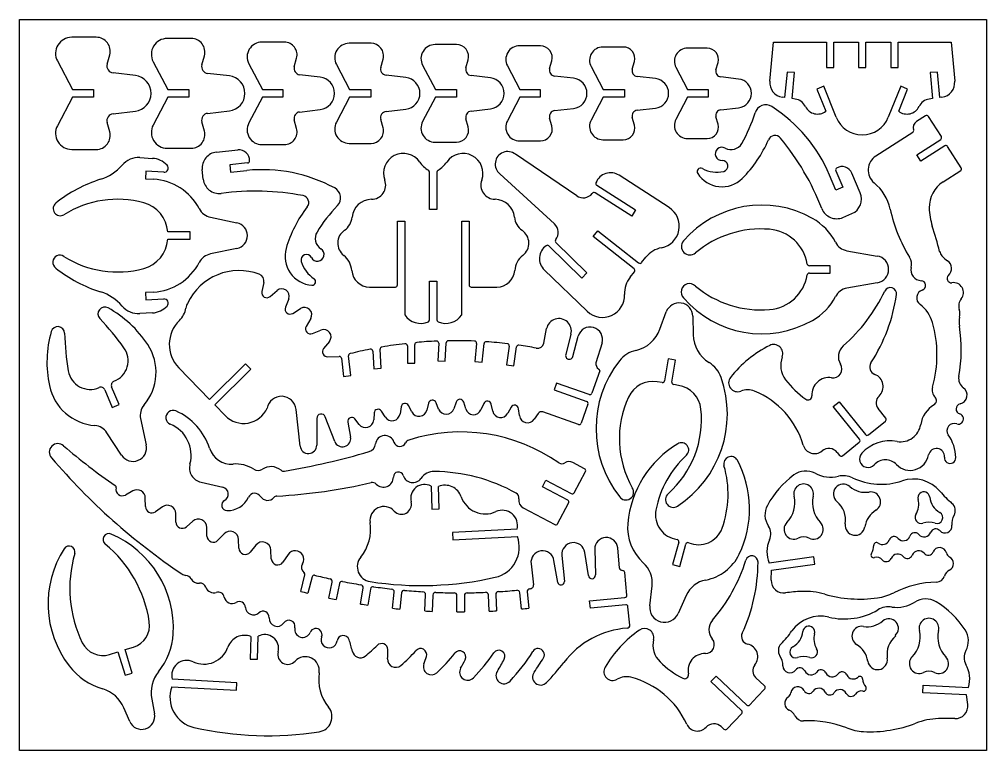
# Model space of a CAD drawing. Extents: x 0 to 7.43, y 0 to 5.62.
import ezdxf

# ---------------------------------------------------------------- set-up
doc = ezdxf.new("R2010")
doc.units = 0
doc.layers.add('WHITE', color=7, linetype='CONTINUOUS')

msp = doc.modelspace()

# ---------------------------------------------------------------- linework, layer by layer
at = {"layer": 'WHITE', "linetype": 'CONTINUOUS'}
for p, q in [((0, 5.618994), (7.430951, 5.618994)), ((0, 0), (0, 5.618994)), ((7.430951, 5.618994), (7.430951, 0)), ((0.591372, 5.481465), (0.402229, 5.481474)), ((1.320618, 5.472055), (1.135727, 5.472064)), ((2.036205, 5.444131), (1.863456, 5.444131)), ((2.701998, 5.43472), (2.5335, 5.43472)), ((3.358078, 5.425283), (3.19383, 5.425309)), ((5.765019, 5.143568), (5.792951, 5.442917)), ((5.792951, 5.442917), (6.199775, 5.442917)), ((6.199775, 5.442917), (6.199775, 5.24922)), ((6.256547, 5.24922), (6.256547, 5.442917)), ((6.256547, 5.442917), (6.446601, 5.442917)), ((6.446601, 5.442917), (6.446601, 5.24922)), ((6.503678, 5.24922), (6.503678, 5.442917)), ((6.503678, 5.442917), (6.693731, 5.442917)), ((6.693731, 5.442917), (6.693731, 5.24922)), ((6.750504, 5.24922), (6.750504, 5.442917)), ((6.750504, 5.442917), (7.15733, 5.442917)), ((7.15733, 5.442917), (7.18526, 5.143568)), ((4.002924, 5.415897), (3.842624, 5.415897)), ((4.639575, 5.406474), (4.483221, 5.406486)), ((5.28442, 5.39707), (5.132318, 5.397075)), ((0.29201, 5.299005), (0.407389, 5.078901)), ((0.674556, 5.274724), (0.694293, 5.346373)), ((1.027948, 5.293547), (1.140584, 5.078901)), ((1.401981, 5.269866), (1.421414, 5.339694)), ((1.76266, 5.277455), (1.866796, 5.078901)), ((2.112104, 5.25499), (2.130017, 5.320567)), ((2.776077, 5.250132), (2.793989, 5.314191)), ((3.430639, 5.245275), (3.44764, 5.307816)), ((4.073664, 5.240417), (4.090362, 5.301136)), ((4.708188, 5.235558), (4.724583, 5.294761)), ((5.351212, 5.230701), (5.367303, 5.288385)), ((0.891025, 5.187286), (0.719794, 5.207324)), ((1.613896, 5.18425), (1.446612, 5.203985)), ((2.435129, 5.271987), (2.536536, 5.078901)), ((3.097879, 5.26652), (3.196259, 5.078901)), ((3.749115, 5.261062), (3.844749, 5.078901)), ((4.39214, 5.255597), (4.485042, 5.078901)), ((5.043363, 5.250435), (5.133532, 5.078901)), ((5.897693, 5.214306), (5.879172, 5.017878)), ((5.954465, 5.21127), (5.897693, 5.214306)), ((5.935643, 5.009984), (5.954465, 5.21127)), ((6.199775, 5.24922), (6.256547, 5.24922)), ((6.446601, 5.24922), (6.503678, 5.24922)), ((6.693731, 5.24922), (6.750504, 5.24922)), ((7.05289, 5.214306), (6.995813, 5.21127)), ((6.995813, 5.21127), (7.014636, 5.009984)), ((7.071106, 5.017878), (7.05289, 5.214306)), ((2.309747, 5.175446), (2.153393, 5.193663)), ((2.969166, 5.17241), (2.81676, 5.190322)), ((3.61887, 5.169373), (3.469804, 5.186679)), ((4.257039, 5.166642), (4.111917, 5.18334)), ((4.887009, 5.163606), (4.745531, 5.179999)), ((5.525478, 5.16057), (5.387644, 5.176661)), ((0.407389, 5.078901), (0.569513, 5.078901)), ((0.569513, 5.078901), (0.569513, 5.021824)), ((1.140584, 5.078901), (1.301188, 5.078901)), ((1.301188, 5.078901), (1.301188, 5.021824)), ((1.866796, 5.078901), (2.023149, 5.078901)), ((2.023149, 5.078901), (2.023149, 5.021824)), ((2.536536, 5.078901), (2.69957, 5.078901)), ((2.69957, 5.078901), (2.69957, 5.021824)), ((3.196259, 5.078901), (3.358078, 5.078901)), ((3.358078, 5.078901), (3.358078, 5.021824)), ((3.844749, 5.078901), (4.0008, 5.078901)), ((4.0008, 5.078901), (4.0008, 5.021824)), ((4.485042, 5.078901), (4.647771, 5.078901)), ((4.647771, 5.078901), (4.647771, 5.021824)), ((5.133532, 5.078901), (5.290797, 5.078901)), ((5.290797, 5.078901), (5.290797, 5.021824)), ((6.179738, 5.104403), (6.126911, 5.083456)), ((6.126911, 5.083456), (6.19522, 4.912831)), ((6.275067, 4.866382), (6.179738, 5.104403)), ((6.770543, 5.104403), (6.675211, 4.866382)), ((6.755058, 4.912831), (6.823369, 5.083456)), ((6.823369, 5.083456), (6.770543, 5.104403)), ((0.407389, 5.021824), (0.292021, 4.801714)), ((0.569513, 5.021824), (0.407389, 5.021824)), ((1.140584, 5.021824), (1.027948, 4.807178)), ((1.301188, 5.021824), (1.140584, 5.021824)), ((1.866796, 5.021824), (1.76266, 4.823269)), ((2.023149, 5.021824), (1.866796, 5.021824)), ((2.536536, 5.021824), (2.435134, 4.828734)), ((2.69957, 5.021824), (2.536536, 5.021824)), ((3.196259, 5.021824), (3.097893, 4.834199)), ((3.358078, 5.021824), (3.196259, 5.021824)), ((3.844749, 5.021824), (3.749115, 4.839664)), ((4.0008, 5.021824), (3.844749, 5.021824)), ((4.485042, 5.021824), (4.39214, 4.845129)), ((4.647771, 5.021824), (4.485042, 5.021824)), ((5.133532, 5.021824), (5.043363, 4.85029)), ((5.290797, 5.021824), (5.133532, 5.021824)), ((5.879172, 5.017878), (5.862474, 5.020302)), ((5.960842, 5.00634), (5.935643, 5.009984)), ((7.014636, 5.009984), (6.989438, 5.006341)), ((7.087804, 5.020307), (7.071106, 5.017878)), ((0.719794, 4.893401), (0.891025, 4.91344)), ((1.446612, 4.896741), (1.613896, 4.916475)), ((2.153393, 4.907063), (2.309747, 4.92528)), ((2.816761, 4.910393), (2.969166, 4.928316)), ((3.469799, 4.91377), (3.61887, 4.931352)), ((4.111917, 4.917387), (4.257039, 4.934083)), ((4.745531, 4.920725), (4.887009, 4.937119)), ((5.387644, 4.924067), (5.525478, 4.940155)), ((1.421414, 4.760728), (1.401983, 4.830861)), ((2.130007, 4.780157), (2.112104, 4.845736)), ((2.793989, 4.786534), (2.776077, 4.850594)), ((3.44764, 4.792911), (3.430639, 4.855452)), ((4.090352, 4.799586), (4.073664, 4.86031)), ((4.724583, 4.805964), (4.708188, 4.865167)), ((5.367304, 4.812342), (5.351212, 4.870025)), ((6.961496, 4.878238), (6.891983, 4.833592)), ((7.082946, 4.718529), (6.983973, 4.873061)), ((0.694289, 4.754353), (0.674557, 4.826003)), ((3.842624, 4.684829), (4.002924, 4.684829)), ((4.483221, 4.694221), (4.639575, 4.694241)), ((5.132318, 4.703349), (5.28442, 4.703349)), ((6.863141, 4.750407), (6.578363, 4.567943)), ((6.8935, 4.577961), (7.07809, 4.696062)), ((0.402229, 4.61925), (0.591372, 4.61925)), ((1.135727, 4.628338), (1.320618, 4.628663)), ((1.514619, 4.598607), (1.67917, 4.615303)), ((1.863456, 4.656582), (2.036205, 4.656593)), ((2.5335, 4.666006), (2.701998, 4.666006)), ((3.19383, 4.675416), (3.358078, 4.675416)), ((7.108754, 4.648093), (6.924164, 4.529993)), ((7.236265, 4.478988), (7.131219, 4.643236)), ((0.925028, 4.556709), (1.022179, 4.55094)), ((4.281628, 4.262823), (3.811353, 4.582211)), ((6.924164, 4.529993), (6.8935, 4.577961)), ((1.413216, 4.390639), (1.405627, 4.464718)), ((1.753855, 4.516026), (1.617236, 4.502061)), ((1.617236, 4.502061), (1.623005, 4.445591)), ((0.971782, 4.451361), (0.968442, 4.394587)), ((0.968442, 4.394587), (1.030681, 4.391248)), ((1.109009, 4.443769), (0.971782, 4.451361)), ((1.623005, 4.445591), (1.747784, 4.45804)), ((3.151326, 4.157172), (3.151326, 4.445591)), ((3.208399, 4.445591), (3.208404, 4.157172)), ((3.692039, 4.431625), (4.111007, 4.047268)), ((4.992965, 4.172049), (4.607999, 4.421)), ((6.27355, 4.307149), (6.224367, 4.422517)), ((6.272024, 4.455911), (6.325768, 4.329312)), ((6.459951, 4.286199), (6.395293, 4.438002)), ((7.095689, 4.369703), (7.231408, 4.456521)), ((4.436161, 4.34419), (4.734601, 4.155653)), ((6.325768, 4.329312), (6.27355, 4.307149)), ((4.70424, 4.107381), (4.422501, 4.285291)), ((1.468775, 4.097969), (1.671883, 4.055769)), ((3.208404, 4.157172), (3.151326, 4.157172)), ((4.734601, 4.155653), (4.70424, 4.107381)), ((6.326681, 4.096754), (6.395596, 4.126204)), ((2.9045, 3.578207), (2.9045, 4.068216)), ((2.9045, 4.068216), (2.961576, 4.068216)), ((2.961576, 4.068216), (2.961576, 3.349292)), ((3.398154, 3.349292), (3.398154, 4.068216)), ((3.398154, 4.068216), (3.454926, 4.068216)), ((3.454926, 4.068216), (3.454926, 3.578207)), ((1.312422, 3.985941), (1.139673, 3.985941)), ((1.312422, 3.928864), (1.312422, 3.985941)), ((4.409142, 3.950419), (4.444359, 3.995049)), ((4.722154, 3.702682), (4.409142, 3.950419)), ((4.444359, 3.995049), (4.757675, 3.747312)), ((1.139673, 3.928864), (1.312422, 3.928864)), ((4.319883, 3.631032), (4.067592, 3.878164)), ((4.121623, 3.90487), (4.359654, 3.671715)), ((1.671883, 3.859036), (1.468775, 3.816837)), ((4.780445, 3.750045), (4.813233, 3.791637)), ((6.356736, 3.841423), (6.590205, 3.800441)), ((6.228919, 3.725755), (6.069227, 3.725755)), ((6.228919, 3.668679), (6.228919, 3.725755)), ((4.03236, 3.693254), (4.362995, 3.376008)), ((4.359654, 3.671715), (4.319883, 3.631032)), ((4.69209, 3.638324), (4.724885, 3.679913)), ((6.069227, 3.668679), (6.228919, 3.668679)), ((1.878326, 3.59612), (1.863759, 3.526897)), ((3.151326, 3.310431), (3.151326, 3.607048)), ((3.151326, 3.607048), (3.208404, 3.607048)), ((3.208404, 3.607048), (3.208404, 3.310431)), ((6.590205, 3.594297), (6.356736, 3.553312)), ((1.030681, 3.523559), (0.968442, 3.519916)), ((0.968442, 3.519916), (0.971782, 3.463141)), ((1.926604, 3.489556), (1.980342, 3.535398)), ((2.690766, 3.561811), (2.88841, 3.561811)), ((3.471322, 3.561811), (3.668965, 3.561811)), ((0.971782, 3.463141), (1.109009, 3.471035)), ((2.069293, 3.472556), (2.044097, 3.406368)), ((1.022181, 3.36355), (0.925028, 3.358097)), ((2.100264, 3.359615), (2.16068, 3.396653)), ((4.921011, 3.238174), (4.969892, 3.372061)), ((2.238693, 3.320456), (2.203488, 3.259427)), ((5.172999, 3.338362), (5.176035, 3.195671)), ((2.251759, 3.204478), (2.317034, 3.231192)), ((4.028123, 3.131308), (4.050286, 3.242424)), ((4.237285, 3.199623), (4.196926, 3.042959)), ((2.382302, 3.144063), (2.337678, 3.089107)), ((3.221762, 3.129789), (3.215387, 2.995295)), ((3.27216, 2.992563), (3.278839, 3.13404)), ((3.512914, 3.129183), (3.499253, 2.991044)), ((3.555722, 2.985275), (3.569992, 3.127361)), ((4.251876, 3.028691), (4.29256, 3.185348)), ((4.476844, 3.132219), (4.428875, 2.980721)), ((2.714437, 3.069675), (2.72234, 2.934879)), ((2.779114, 2.938218), (2.770612, 3.084249)), ((2.980704, 3.110965), (2.981311, 2.977078)), ((3.038388, 2.977381), (3.037477, 3.120074)), ((3.763082, 3.108233), (3.741525, 2.965542)), ((3.797692, 2.957041), (3.819854, 3.101555)), ((2.369254, 3.026254), (2.457298, 3.029298)), ((2.473984, 3.015027), (2.48948, 2.875372)), ((2.545948, 2.881747), (2.529251, 3.032638)), ((2.981311, 2.977078), (3.038388, 2.977381)), ((3.215387, 2.995295), (3.27216, 2.992563)), ((3.499253, 2.991044), (3.555722, 2.985275)), ((4.985374, 3.01017), (4.957139, 2.841065)), ((5.041541, 3.001063), (4.985374, 3.01017)), ((5.013307, 2.831958), (5.041541, 3.001063)), ((1.461186, 2.698981), (1.224985, 2.942467)), ((1.737462, 2.971007), (1.461186, 2.698981)), ((1.500653, 2.657994), (1.777233, 2.930325)), ((1.777233, 2.930325), (1.737462, 2.971007)), ((2.72234, 2.934879), (2.779114, 2.938218)), ((3.741525, 2.965542), (3.797692, 2.957041)), ((4.458311, 2.917269), (4.397909, 2.746645)), ((2.48948, 2.875372), (2.545948, 2.881747)), ((4.1274, 2.824671), (4.108273, 2.771238)), ((4.377263, 2.736624), (4.1274, 2.824671)), ((4.938621, 2.827708), (4.900671, 2.834083)), ((0.656342, 2.77306), (0.713114, 2.637047)), ((0.765639, 2.658905), (0.708864, 2.794919)), ((4.108273, 2.771238), (4.35844, 2.682889)), ((5.064918, 2.806759), (5.026665, 2.813134)), ((3.355348, 2.678031), (3.338345, 2.627331)), ((3.429112, 2.626115), (3.413638, 2.677426)), ((6.252602, 2.644637), (6.296926, 2.680157)), ((6.296926, 2.680157), (6.499427, 2.428473)), ((0.713114, 2.637047), (0.765639, 2.658905)), ((1.582018, 2.574202), (1.500653, 2.657994)), ((2.157037, 2.340733), (2.126374, 2.622473)), ((2.809777, 2.563879), (2.781239, 2.609419)), ((2.932431, 2.641297), (2.924537, 2.58847)), ((3.0141, 2.603044), (2.989811, 2.651011)), ((3.143117, 2.66923), (3.130682, 2.617008)), ((3.221154, 2.623991), (3.201117, 2.673479)), ((3.567867, 2.668014), (3.54631, 2.61883)), ((3.636477, 2.609419), (3.62555, 2.661942)), ((3.778263, 2.638868), (3.752454, 2.591809)), ((3.841397, 2.574199), (3.835338, 2.627635)), ((4.295897, 2.505584), (4.020837, 2.602437)), ((4.368155, 2.662245), (4.316544, 2.515607)), ((6.454799, 2.392951), (6.252602, 2.644637)), ((6.656084, 2.554466), (6.596883, 2.628242)), ((0.931405, 2.550825), (0.975426, 2.349538)), ((2.285135, 2.552949), (2.284245, 2.347413)), ((2.422384, 2.374433), (2.35043, 2.56479)), ((2.610008, 2.506803), (2.577219, 2.549305)), ((2.725073, 2.594846), (2.722037, 2.541109)), ((3.98562, 2.590898), (3.955564, 2.546574)), ((6.522195, 2.426047), (6.653656, 2.531697)), ((2.523166, 2.525016), (2.544734, 2.40874)), ((0.785359, 2.270289), (0.673039, 2.443047)), ((6.323644, 2.26635), (6.45237, 2.369879)), ((6.282646, 2.291237), (6.30057, 2.268779)), ((4.342047, 2.166162), (4.250967, 2.214739)), ((4.261896, 1.981271), (4.348725, 2.144001)), ((1.395607, 2.062027), (1.563498, 2.024077)), ((3.163166, 2.032275), (3.168329, 1.855883)), ((3.225101, 1.857705), (3.220244, 2.030757)), ((4.018712, 2.028328), (4.045732, 2.078423)), ((4.213016, 1.924497), (4.018712, 2.028328)), ((4.045732, 2.078423), (4.239733, 1.974591)), ((0.870988, 1.996147), (0.814215, 1.964269)), ((0.968429, 1.87501), (0.967836, 1.93998)), ((1.098688, 1.873795), (1.045557, 1.835847)), ((3.870249, 1.866201), (4.112829, 1.736873)), ((4.134687, 1.743551), (4.219696, 1.902335)), ((1.202214, 1.756302), (1.201607, 1.821274)), ((3.168329, 1.855883), (3.225101, 1.857705)), ((1.332762, 1.763285), (1.282973, 1.719871)), ((1.441437, 1.649132), (1.440541, 1.715317)), ((1.572304, 1.665223), (1.525549, 1.616343)), ((3.824105, 1.701959), (3.326504, 1.675848)), ((3.326504, 1.675848), (3.32954, 1.618772)), ((3.32954, 1.618772), (3.825918, 1.644878)), ((1.686154, 1.554713), (1.684332, 1.622112)), ((1.816398, 1.579303), (1.772982, 1.525264)), ((5.065828, 1.602378), (5.018164, 1.430843)), ((5.073114, 1.415663), (5.120477, 1.587198)), ((1.935713, 1.472741), (1.93207, 1.541658)), ((2.064733, 1.506142), (2.024667, 1.447541)), ((4.168074, 1.500064), (4.187818, 1.299991)), ((4.371191, 1.345229), (4.344172, 1.522228)), ((4.419767, 1.548943), (4.425537, 1.350085)), ((4.609815, 1.401391), (4.597071, 1.55866)), ((6.103837, 1.488224), (5.759251, 1.440863)), ((6.111731, 1.431754), (6.103837, 1.488224)), ((3.931276, 1.43479), (3.950098, 1.275097)), ((4.135573, 1.293002), (4.107059, 1.45999)), ((5.018164, 1.430843), (5.073114, 1.415663)), ((5.778985, 1.386214), (6.111731, 1.431754)), ((2.161288, 1.223788), (2.193469, 1.350085)), ((4.667201, 1.194947), (4.6502, 1.369516)), ((5.776556, 1.310922), (5.778985, 1.386214)), ((2.248723, 1.335816), (2.216236, 1.209823)), ((2.377756, 1.172176), (2.403256, 1.295135)), ((2.459108, 1.283599), (2.433617, 1.16064)), ((4.843289, 1.113885), (4.861203, 1.265686)), ((2.621546, 1.126636), (2.640671, 1.250808)), ((2.696837, 1.242004), (2.677706, 1.118136)), ((2.867156, 1.093847), (2.879909, 1.218626)), ((2.936372, 1.212859), (2.923626, 1.08808)), ((3.114284, 1.073505), (3.120359, 1.19859)), ((3.177432, 1.195858), (3.171061, 1.070471)), ((3.362025, 1.065917), (3.362025, 1.191303)), ((3.418797, 1.191303), (3.418798, 1.065917)), ((3.609762, 1.071079), (3.603084, 1.196465)), ((3.659842, 1.199499), (3.666537, 1.074113)), ((3.856894, 1.088989), (3.843838, 1.21377)), ((3.900605, 1.219841), (3.913664, 1.095062)), ((5.122904, 1.193125), (5.060363, 1.053773)), ((4.38121, 1.150925), (4.652628, 1.177338)), ((4.386675, 1.094455), (4.38121, 1.150925)), ((4.658093, 1.120565), (4.386675, 1.094455)), ((4.689359, 0.964209), (4.675703, 1.105991)), ((1.777529, 0.877058), (1.77268, 0.704024)), ((1.829452, 0.702203), (1.834614, 0.878594)), ((0.692471, 0.738938), (0.75744, 0.758976)), ((0.75744, 0.758976), (0.813, 0.579245)), ((0.811784, 0.775978), (0.877059, 0.796015)), ((0.867344, 0.596247), (0.811784, 0.775978)), ((1.77268, 0.704024), (1.829452, 0.702203)), ((0.813, 0.579245), (0.867344, 0.596247)), ((1.671277, 0.522168), (1.173676, 0.548278)), ((1.668241, 0.465092), (1.671277, 0.522168)), ((5.31296, 0.530366), (5.352124, 0.571959)), ((5.548552, 0.309042), (5.31296, 0.530366)), ((5.352124, 0.571959), (5.587413, 0.350634)), ((5.725247, 0.497274), (5.656331, 0.561941)), ((1.171854, 0.491201), (1.668241, 0.465092)), ((5.66817, 0.412872), (5.725854, 0.4742)), ((6.941165, 0.445358), (6.943899, 0.502435)), ((6.943899, 0.502435), (7.291521, 0.485433)), ((1.016716, 0.395871), (1.038879, 0.283235)), ((5.610486, 0.351242), (5.66817, 0.412872)), ((7.27634, 0.428963), (6.941165, 0.445358)), ((7.285449, 0.354277), (7.27634, 0.428963)), ((0.847912, 0.224032), (0.802676, 0.329686)), ((5.435916, 0.165742), (5.54916, 0.286271)), ((5.392199, 0.184566), (5.413146, 0.164831)), ((7.430951, 0), (0, 0))]:
    msp.add_line(p, q, dxfattribs=at)
for centre, radius, start, end in [((0.402654, 5.356696), 0.12478, 90.19514, 207.5383), ((0.591311, 5.374669), 0.106799, 344.6362, 89.96725), ((1.136147, 5.350017), 0.122048, 90.19716, 207.5606), ((1.320589, 5.367474), 0.104583, 344.5958, 89.98354), ((1.863513, 5.330283), 0.113849, 90.02868, 207.646), ((2.035839, 5.34646), 0.097673, 344.6273, 89.78532), ((2.533532, 5.323603), 0.111118, 90.01598, 207.6786), ((2.702363, 5.339629), 0.095092, 344.4843, 90.21936), ((3.193831, 5.316924), 0.108385, 90, 207.7134), ((3.358079, 5.332407), 0.092877, 344.6467, 90), ((3.842623, 5.310245), 0.105653, 89.99897, 207.7435), ((4.002952, 5.325228), 0.090669, 344.5912, 90.01717), ((4.483199, 5.303565), 0.102921, 89.98779, 207.7795), ((4.639636, 5.318321), 0.088154, 344.4987, 90.03967), ((5.132132, 5.296886), 0.100189, 89.89365, 207.6217), ((5.284421, 5.311125), 0.085946, 344.6584, 90), ((0.72608, 5.260424), 0.053471, 164.4884, 263.2498), ((1.452351, 5.255931), 0.052262, 164.5344, 263.6966), ((2.159315, 5.242212), 0.048908, 164.8548, 263.0464), ((2.822108, 5.237701), 0.047679, 164.8872, 263.5598), ((3.475428, 5.232825), 0.046486, 164.4654, 263.0512), ((4.117236, 5.228262), 0.045236, 164.4128, 263.2484), ((4.750607, 5.223742), 0.044036, 164.4333, 263.3809), ((5.392807, 5.219442), 0.043091, 164.8524, 263.1196), ((0.874935, 5.050363), 0.137865, 276.7022, 83.29786), ((1.598413, 5.050363), 0.13478, 276.5969, 83.40311), ((2.295176, 5.050363), 0.125929, 276.6449, 83.35512), ((2.954898, 5.050363), 0.122878, 276.6683, 83.33165), ((3.604906, 5.050363), 0.119828, 276.6926, 83.30745), ((4.243377, 5.050363), 0.117079, 276.7011, 83.29893), ((4.873954, 5.050363), 0.113993, 276.5764, 83.42365), ((5.512728, 5.050363), 0.110942, 276.5996, 83.4004), ((5.878262, 5.132943), 0.113741, 174.6399, 262.0217), ((7.071984, 5.132972), 0.113771, 277.9935, 5.344072), ((5.946391, 4.904969), 0.102397, 25.82105, 81.88688), ((7.003953, 4.904844), 0.102531, 98.1385, 154.132), ((2.15922, 4.858579), 0.048834, 96.85188, 195.2467), ((2.821982, 4.863103), 0.047579, 96.29999, 195.2428), ((3.475694, 4.867505), 0.046639, 97.26009, 194.977), ((4.117431, 4.872334), 0.045389, 96.97667, 195.3616), ((4.750711, 4.876915), 0.044116, 96.74294, 195.4439), ((5.392533, 4.881471), 0.042876, 96.5463, 195.4832), ((5.734133, 4.875436), 0.086321, 57.26829, 162.5674), ((5.148105, 3.964082), 1.16983, 23.07167, 57.25855), ((6.131795, 4.994751), 0.103603, 205.8559, 307.7489), ((6.818451, 4.994835), 0.103648, 232.2943, 334.1101), ((0.72617, 4.840242), 0.05354, 96.83842, 195.4232), ((1.452401, 4.844764), 0.052299, 96.35413, 195.4169), ((3.193823, 4.783787), 0.108369, 152.277, 270.0042), ((3.842626, 4.790483), 0.105655, 152.2577, 269.9994), ((4.483221, 4.797161), 0.102939, 152.2262, 270), ((5.132467, 4.803835), 0.100487, 152.4639, 269.9152), ((4.523296, 5.250041), 1.18114, 330.3485, 342.8268), ((6.47514, 4.946532), 0.215529, 201.8312, 338.1687), ((6.921726, 4.787439), 0.054908, 122.7991, 199.0326), ((6.97016, 4.864469), 0.016268, 31.88113, 122.177), ((0.402713, 4.744057), 0.124808, 152.4855, 269.7778), ((1.136061, 4.750437), 0.122098, 152.3074, 269.8433), ((1.320697, 4.733101), 0.104438, 269.9572, 15.33948), ((1.863426, 4.770383), 0.113801, 152.3071, 270.0151), ((2.036113, 4.75405), 0.097456, 270.0541, 15.53864), ((2.533463, 4.777077), 0.111072, 152.2843, 270.0196), ((2.70205, 4.761336), 0.09533, 269.9693, 15.32726), ((3.358053, 4.768319), 0.092902, 270.016, 15.34964), ((4.003199, 4.775301), 0.090472, 269.8264, 15.57087), ((4.639384, 4.782588), 0.088347, 270.124, 15.34318), ((5.284543, 4.789267), 0.085918, 269.9186, 15.57919), ((6.854397, 4.76419), 0.016323, 302.392, 19.10718), ((0.59122, 4.726119), 0.106868, 270.0815, 15.31927), ((4.881938, 5.069278), 0.950164, 314.9922, 336.7125), ((5.804808, 4.672125), 0.054535, 39.32924, 156.7699), ((4.316362, 3.443682), 1.984443, 21.30706, 39.52789), ((7.069285, 4.709724), 0.016254, 302.8024, 32.80239), ((1.687368, 4.534304), 0.081413, 358.0338, 95.77865), ((5.396694, 4.585291), 0.051095, 60.7658, 272.4497), ((5.467583, 4.712608), 0.094627, 240.9591, 330.2852), ((7.117558, 4.634431), 0.016254, 32.80239, 122.7972), ((0.915755, 4.39052), 0.166447, 86.80599, 139.591), ((1.013285, 4.384842), 0.166337, 43.06233, 86.93463), ((1.527067, 4.477167), 0.122075, 95.8521, 185.8528), ((2.950213, 4.43668), 0.151997, 34.33123, 200.2943), ((3.409337, 4.436329), 0.152045, 339.8535, 145.5211), ((3.751696, 4.506919), 0.096063, 51.60876, 231.6091), ((5.400457, 4.492043), 0.04223, 284.0569, 92.14258), ((6.646674, 4.461379), 0.126579, 122.6609, 230.3529), ((0.51774, 4.730518), 0.357017, 287.3424, 319.4502), ((1.111232, 4.476136), 0.032441, 266.0726, 43.37483), ((1.865984, 3.294154), 1.169873, 61.60109, 95.79887), ((1.752573, 4.532148), 0.016171, 274.5501, 357.7423), ((3.249092, 4.640738), 0.209899, 214.3172, 239.6791), ((3.134933, 4.445349), 0.016396, 0.8481966, 60.01908), ((3.22459, 4.445655), 0.016192, 120.8136, 180.2227), ((3.110888, 4.641019), 0.209851, 300.1521, 325.5811), ((5.23372, 4.448932), 0.027041, 61.13352, 212.6221), ((5.35659, 4.673823), 0.229227, 241.3754, 283.6574), ((6.286908, 4.46229), 0.016193, 120.4123, 203.1979), ((6.32042, 4.406593), 0.081195, 22.75795, 120.9103), ((7.222603, 4.470184), 0.016254, 302.8006, 32.79865), ((0.94571, 3.365691), 1.073337, 107.4324, 128.3628), ((1.006879, 3.970458), 0.421463, 27.40677, 86.76251), ((1.534658, 4.402994), 0.122067, 185.8088, 277.4309), ((4.542384, 4.319118), 0.121183, 57.21701, 158.3008), ((5.397257, 4.553997), 0.221419, 212.707, 314.9595), ((2.381512, 4.247455), 0.086105, 316.1776, 61.66164), ((2.704699, 4.346102), 0.109693, 270.3343, 20.19003), ((3.654903, 4.345996), 0.109608, 159.7345, 269.7329), ((4.444996, 4.357941), 0.016343, 158.5261, 237.2827), ((6.334789, 4.083506), 0.363381, 12.33253, 50.50367), ((7.219871, 4.175874), 0.230199, 122.6466, 181.4057), ((0.753637, 3.466818), 0.769999, 74.83374, 122.2527), ((1.810903, 2.314593), 1.984525, 79.30479, 97.54151), ((2.169099, 4.211224), 0.054366, 322.0855, 79.29255), ((2.706602, 4.084915), 0.151502, 90.47771, 175.0567), ((3.653208, 4.084978), 0.151415, 4.922206, 89.55197), ((4.331205, 4.336116), 0.088486, 235.9247, 322.0096), ((4.413727, 4.271599), 0.016263, 57.34764, 141.8264), ((6.347689, 4.238415), 0.122009, 293.12, 23.0569), ((0.31464, 4.165126), 0.054852, 129.7639, 300.7957), ((0.889507, 3.967908), 0.250816, 4.123193, 74.84337), ((1.494916, 4.2236), 0.12832, 207.4442, 258.2462), ((2.962488, 3.594905), 0.950283, 142.1635, 163.8811), ((3.294627, 3.368905), 1.181029, 136.0999, 148.5891), ((4.900882, 4.0302), 0.169115, 281.0022, 57.00977), ((5.703496, 3.398605), 0.79302, 60.64087, 139.2348), ((6.2788, 4.208848), 0.121891, 201.2041, 293.1298), ((7.484549, 4.182289), 0.494954, 181.3964, 197.8503), ((2.421139, 4.109294), 0.135001, 304.537, 355.1884), ((3.938745, 4.109379), 0.135163, 184.842, 235.4301), ((5.875075, 3.703685), 0.443002, 27.14282, 60.63655), ((7.865659, 4.417813), 1.203566, 192.3145, 211.4178), ((1.651543, 3.957403), 0.100448, 281.6834, 78.3167), ((4.051232, 3.981969), 0.088528, 321.4011, 47.52903), ((3.569636, 2.925886), 3.616627, 14.57439, 17.785), ((2.367306, 3.935112), 0.094515, 148.551, 237.862), ((2.564952, 3.899627), 0.119249, 124.3444, 232.0427), ((3.794938, 3.899635), 0.119147, 307.8951, 55.71643), ((5.696879, 3.22755), 0.780941, 85.12854, 130.1203), ((5.73584, 3.684973), 0.321863, 9.683296, 85.12418), ((0.889615, 3.946804), 0.250701, 285.1384, 355.8967), ((4.116119, 3.780655), 0.121056, 124.8529, 226.2187), ((4.056177, 3.866809), 0.016101, 44.84942, 125.0131), ((4.133231, 3.916478), 0.016415, 141.3067, 224.9971), ((4.970711, 3.666737), 0.200996, 100.7685, 141.5808), ((5.151201, 3.873488), 0.064644, 138.3887, 311.0398), ((6.377648, 3.961422), 0.121806, 207.1776, 260.1145), ((0.311145, 3.752165), 0.054667, 54.72024, 234.7212), ((0.753667, 4.448209), 0.770209, 237.7541, 285.1598), ((1.49512, 3.691205), 0.128364, 101.8429, 152.7175), ((2.262386, 3.797376), 0.221492, 163.9177, 266.1489), ((2.206221, 3.770689), 0.042204, 26.01195, 195.4355), ((2.290276, 3.811424), 0.051201, 205.7273, 58.50034), ((2.390354, 3.676695), 0.163918, 4.205543, 51.85203), ((3.968922, 3.676512), 0.163791, 127.9829, 175.7267), ((6.572869, 3.69737), 0.10452, 279.5476, 80.4524), ((6.74838, 3.735168), 0.105754, 347.4001, 31.50041), ((7.148616, 3.856213), 0.081291, 194.425, 221.5783), ((7.274775, 3.967828), 0.249737, 221.5253, 234.8251), ((1.007026, 3.944379), 0.421485, 273.2173, 332.5437), ((2.38665, 3.819693), 0.22917, 195.2392, 237.6135), ((4.767694, 3.760063), 0.016216, 231.842, 321.8452), ((6.069227, 3.742151), 0.016395, 190.6862, 270), ((7.089882, 3.705062), 0.07156, 312.133, 55.01872), ((0.945825, 4.54918), 1.073431, 231.6345, 252.5628), ((1.68758, 3.251685), 0.437198, 69.11839, 154.9599), ((1.823318, 3.607674), 0.056208, 348.1382, 69.05164), ((2.690765, 3.699143), 0.137331, 184.3544, 270.0005), ((3.668747, 3.69904), 0.137228, 270.0911, 355.6858), ((4.712135, 3.689932), 0.016216, 321.8418, 51.83856), ((5.735935, 3.709362), 0.321758, 274.8605, 350.3314), ((6.069183, 3.652346), 0.016333, 89.84444, 169.4979), ((6.93303, 3.694182), 0.083392, 167.593, 265.9915), ((7.159515, 3.627663), 0.032553, 131.6326, 279.0156), ((2.249241, 3.603406), 0.027075, 266.3344, 57.21927), ((2.888103, 3.578207), 0.016398, 271.073, 0), ((3.471322, 3.578207), 0.016395, 180, 270), ((4.84966, 3.513746), 0.200868, 141.669, 182.4844), ((5.148256, 3.524014), 0.064618, 45.37983, 225.3813), ((5.69724, 4.166997), 0.781026, 229.8504, 274.8444), ((6.925766, 3.574216), 0.036808, 287.1375, 87.76601), ((7.175935, 3.519705), 0.076649, 321.1746, 98.49207), ((0.517364, 3.184366), 0.357056, 40.46406, 72.59639), ((1.901325, 3.518565), 0.038479, 167.493, 311.0708), ((2.016774, 3.492592), 0.056211, 339.1185, 130.4003), ((4.480154, 3.497783), 0.168983, 226.1066, 2.461005), ((6.377988, 3.433086), 0.12209, 100.0243, 152.9247), ((5.467215, 4.093743), 1.307862, 311.2244, 334.5221), ((5.446198, 3.688352), 1.305266, 327.1079, 351.8729), ((6.691012, 3.510502), 0.047812, 351.9748, 154.4153), ((6.957239, 3.478924), 0.063558, 108.9376, 233.3589), ((1.111038, 3.438577), 0.032522, 316.98, 93.5751), ((1.427577, 3.37188), 0.150764, 154.5235, 168.9006), ((5.068256, 3.335992), 0.104769, 1.296644, 159.8621), ((5.703355, 3.996238), 0.79318, 220.7942, 299.3644), ((5.875345, 3.691097), 0.442906, 299.3303, 332.8015), ((6.763712, 3.217955), 0.261338, 15.74622, 53.46023), ((7.304605, 3.416295), 0.088425, 141.244, 197.936), ((0.656329, 3.355645), 0.052182, 61.49496, 222.8713), ((0.264996, 2.644343), 0.864026, 33.35987, 61.20088), ((0.915465, 3.524166), 0.166344, 220.5221, 273.2961), ((1.013012, 3.52957), 0.166272, 273.1611, 317.1013), ((1.103265, 3.43402), 0.17945, 314.5782, 349.3656), ((2.080199, 3.392623), 0.03863, 159.1549, 301.2949), ((2.190403, 3.34905), 0.056121, 329.3702, 121.9799), ((3.082562, 3.42586), 0.143178, 212.3285, 294.4892), ((3.277191, 3.426168), 0.143325, 245.3931, 327.5627), ((7.114947, 3.355031), 0.110882, 347.5233, 17.87429), ((-0.973445, 1.813772), 2.191375, 35.81445, 43.42536), ((1.410485, 3.1222), 0.25829, 134.5715, 224.0952), ((3.135024, 3.310341), 0.016304, 294.99, 0.3200801), ((3.224799, 3.310546), 0.016395, 180.3983, 243.6112), ((4.144494, 3.224118), 0.09597, 345.2125, 169.003), ((6.149137, 3.04303), 0.900321, 343.9431, 15.84672), ((7.408105, 3.291313), 0.189122, 167.863, 189.1471), ((1.076158, 2.982867), 0.864055, 164.0741, 191.9043), ((0.295513, 3.206265), 0.052078, 1.038818, 164.7546), ((2.538055, 3.277188), 2.191592, 181.8298, 189.4362), ((2.236641, 3.239875), 0.038489, 149.4699, 293.1279), ((2.338438, 3.179216), 0.056211, 321.2918, 112.3821), ((4.384702, 3.158783), 0.095895, 343.9182, 163.9174), ((4.679234, 3.326858), 0.25753, 282.83, 339.8572), ((5.433489, 3.20128), 0.257514, 181.2481, 238.2765), ((6.101058, 3.080376), 1.134837, 349.5617, 9.171012), ((3.355072, -0.212442), 3.362496, 96.70479, 99.77351), ((2.964522, 3.111004), 0.016182, 359.8649, 97.22061), ((3.053872, 3.120135), 0.016395, 95.31279, 180.2133), ((3.355966, -0.212582), 3.362775, 92.57713, 95.18007), ((3.205368, 3.130397), 0.016406, 357.8763, 92.12038), ((3.295219, 3.133129), 0.016405, 92.07138, 176.8158), ((3.355764, -0.212846), 3.362925, 87.58563, 91.04169), ((3.496582, 3.130712), 0.016404, 354.6519, 87.03326), ((3.586056, 3.125845), 0.016135, 85.58916, 174.6084), ((3.354202, -0.213034), 3.363055, 83.25636, 86.02562), ((3.747082, 3.110693), 0.016188, 351.2626, 82.78214), ((3.980323, 3.140995), 0.048772, 259.3995, 348.544), ((0.665245, 2.996542), 0.170422, 291.2737, 35.73778), ((0.663477, 2.906887), 0.386829, 319.5421, 33.33579), ((2.367796, 3.06488), 0.038652, 141.1857, 272.162), ((2.545351, 3.034461), 0.016203, 103.0328, 186.4599), ((3.352371, -0.212906), 3.362345, 101.2742, 103.9517), ((2.698052, 3.068402), 0.016435, 4.445562, 100.6414), ((2.786702, 3.085312), 0.016124, 98.65669, 183.7762), ((3.835929, 3.099098), 0.016261, 82.42984, 171.3088), ((3.353113, -0.213014), 3.363377, 79.40797, 81.70975), ((4.786145, 2.857975), 0.223388, 102.8613, 141.8702), ((6.157025, 2.322849), 0.882397, 116.4194, 141.8366), ((5.79541, 3.050611), 0.069746, 339.3012, 116.3871), ((6.401912, 3.027385), 0.110157, 131.3687, 212.2663), ((2.457723, 3.012904), 0.0164, 7.438267, 91.48451), ((4.224401, 3.035825), 0.028386, 165.4425, 345.4449), ((4.477116, 2.972968), 0.048859, 170.8687, 237.3221), ((5.275161, 2.473892), 0.845204, 141.8577, 218.0427), ((5.180833, 2.792035), 0.22344, 19.40243, 58.34864), ((6.032039, 2.96139), 0.183144, 159.3562, 217.5114), ((6.592117, 2.946992), 0.059558, 146.901, 249.6261), ((0.544282, 2.945996), 0.170499, 189.4924, 293.8533), ((4.442083, 2.918089), 0.016249, 357.111, 57.8229), ((6.251142, 2.932025), 0.068239, 260.4727, 32.38776), ((0.738891, 2.807427), 0.032527, 111.2953, 202.6151), ((4.86681, 2.630703), 0.20618, 80.54742, 155.1965), ((4.941048, 2.843859), 0.016332, 261.4538, 350.1532), ((5.029397, 2.829226), 0.016321, 170.3632, 260.3647), ((4.593693, 2.587009), 0.845347, 303.1136, 19.2895), ((5.516475, 2.825909), 0.06792, 141.6101, 292.236), ((6.471751, 3.300359), 0.738344, 217.5992, 234.3371), ((6.21873, 2.736358), 0.130094, 80.65829, 184.0296), ((6.536531, 2.797745), 0.099704, 312.7154, 69.54057), ((7.30245, 2.858978), 0.086785, 169.5157, 234.2526), ((0.609406, 2.884177), 0.386984, 191.8618, 265.6627), ((0.626434, 2.760379), 0.032486, 22.97631, 113.9803), ((5.030916, 2.603218), 0.206361, 6.031635, 80.51623), ((5.595091, 2.633739), 0.13971, 67.41772, 112.2556), ((5.398119, 2.16167), 0.651224, 16.51637, 67.36575), ((7.091114, 2.771693), 0.079957, 163.7942, 225.0922), ((7.211332, 2.732065), 0.069451, 282.9145, 54.41147), ((2.014402, 2.609877), 0.112678, 6.418779, 168.8937), ((3.172792, 2.662155), 0.030506, 21.79052, 166.5878), ((3.384401, 2.668925), 0.030448, 16.21249, 162.596), ((3.595767, 2.656027), 0.030366, 11.23247, 156.7497), ((4.352616, 2.667541), 0.016417, 341.1843, 69.21782), ((4.382456, 2.752202), 0.016422, 251.5648, 340.2244), ((5.37219, 2.396683), 0.763113, 155.1649, 209.6195), ((6.0589, 2.724942), 0.030143, 234.2393, 4.326617), ((6.651926, 2.672477), 0.070614, 132.5597, 218.7873), ((7.008685, 2.689143), 0.036701, 300.0892, 44.93289), ((1.050758, 2.576671), 0.122119, 139.5641, 192.2187), ((1.181115, 2.559021), 0.055712, 67.0676, 247.068), ((1.009667, 2.17726), 0.474192, 17.91448, 65.96239), ((1.723512, 2.711778), 0.197352, 224.1958, 336.0236), ((2.755567, 2.592839), 0.030561, 32.85619, 176.2344), ((2.962599, 2.637433), 0.030413, 26.51865, 172.7008), ((3.069857, 2.631186), 0.062456, 206.7813, 346.88), ((3.279131, 2.6474), 0.062522, 201.9865, 341.2783), ((3.489022, 2.643544), 0.062392, 196.2209, 336.6658), ((3.697716, 2.622019), 0.062522, 191.6266, 331.1068), ((3.804978, 2.623992), 0.030578, 6.842419, 150.8888), ((4.010789, 2.573595), 0.030542, 70.79109, 145.49), ((4.477037, 2.545247), 0.763266, 311.5451, 5.990333), ((7.132429, 2.475407), 0.210273, 120.0655, 171.4967), ((7.23599, 2.625426), 0.040003, 103.2024, 254.1016), ((2.318856, 2.55295), 0.033721, 20.55581, 180), ((2.553236, 2.530392), 0.030545, 38.25966, 190.1364), ((2.659523, 2.545181), 0.062647, 217.7785, 356.2732), ((2.862584, 2.597519), 0.062611, 212.4985, 351.691), ((3.903557, 2.581367), 0.062572, 186.5772, 326.2173), ((6.643183, 2.544327), 0.016407, 309.6702, 38.16443), ((7.212887, 2.548847), 0.039994, 252.3216, 72.32201), ((0.570666, 2.376649), 0.122021, 32.96681, 85.5474), ((1.06347, 2.269994), 0.256348, 344.8284, 68.02213), ((4.301091, 2.521163), 0.016421, 251.5643, 340.2246), ((6.76992, 2.529849), 0.156302, 259.938, 351.4084), ((7.181462, 2.458877), 0.055333, 69.60816, 214.8639), ((2.481708, 2.398186), 0.063904, 201.8208, 9.506321), ((2.808776, 2.347959), 0.072975, 18.23179, 173.2623), ((3.004278, 2.347984), 0.040801, 107.6026, 154.8488), ((3.390807, 1.136686), 1.312276, 54.93556, 107.6951), ((6.442048, 2.38263), 0.016405, 308.9904, 38.98973), ((6.690484, 2.082036), 0.298502, 79.94279, 137.1929), ((6.512058, 2.438948), 0.016408, 219.6687, 308.1618), ((6.878017, 2.245707), 0.315505, 1.157792, 35.12736), ((0.295696, 2.293463), 0.065878, 47.39298, 222.4211), ((3.385352, 5.878557), 4.666903, 229.2712, 235.4181), ((0.873113, 2.327375), 0.104686, 213.0448, 12.22262), ((1.627771, 2.377196), 0.175444, 197.9522, 274.496), ((2.220489, 2.346957), 0.063759, 185.6021, 0.4098669), ((2.66708, 2.3642), 0.069649, 286.2006, 353.6699), ((2.9238, 2.385756), 0.0481, 198.128, 334.8643), ((5.470518, 1.673566), 0.799628, 121.0878, 174.804), ((5.08606, 2.310139), 0.055969, 313.2711, 120.5291), ((6.108966, 2.372406), 0.090202, 196.4875, 309.7819), ((6.218811, 2.239877), 0.081932, 38.81927, 129.5116), ((7.045331, 2.259551), 0.062037, 355.9042, 168.3106), ((4.035998, 5.494897), 4.989159, 220.5857, 236.0272), ((0.963373, 8.269464), 6.215765, 279.9418, 286.0944), ((5.649652, 1.701048), 0.773869, 132.7424, 168.9854), ((5.467271, 2.203945), 0.056007, 29.39716, 194.9028), ((4.809906, 1.856213), 0.79966, 334.2793, 27.98428), ((6.313322, 2.279103), 0.016407, 218.9909, 308.9883), ((6.519158, 2.240701), 0.064992, 137.1773, 317.1779), ((6.653596, 2.116312), 0.118164, 43.95892, 137.2485), ((6.842809, 2.297917), 0.144099, 223.7144, 349.6873), ((7.150197, 2.249731), 0.043323, 172.8545, 3.110711), ((1.421142, 2.1733), 0.114164, 164.9704, 257.0759), ((1.662066, 1.946122), 0.256992, 56.97682, 94.58469), ((1.834211, 2.210646), 0.058613, 236.8055, 303.768), ((1.933405, 2.063122), 0.119159, 49.93994, 123.9897), ((4.168013, 2.244165), 0.040706, 235.0699, 305.688), ((4.22431, 2.164918), 0.056504, 61.85072, 125.1751), ((4.334572, 2.151823), 0.016172, 331.0732, 62.46705), ((4.670478, 1.971668), 0.773969, 340.1086, 16.34982), ((2.031185, 2.179257), 0.032657, 229.7741, 279.3813), ((2.796449, 2.102073), 0.077072, 224.489, 0.0230414), ((2.911759, 2.103081), 0.03825, 16.02604, 181.4637), ((3.022176, 2.136775), 0.077201, 197.4372, 324.6347), ((3.186033, 2.022136), 0.12278, 89.47786, 145.2659), ((3.177675, 0.83822), 1.306725, 60.68681, 89.58447), ((6.371592, 1.545894), 0.710874, 126.3834, 151.5616), ((6.041528, 1.993755), 0.154527, 62.59966, 126.3617), ((6.233067, 2.362356), 0.26087, 242.5077, 283.0037), ((6.328857, 1.947545), 0.164858, 64.49343, 103.0021), ((6.619339, 2.556902), 0.510195, 244.519, 288.5652), ((6.867452, 1.81757), 0.269659, 40.36046, 108.5249), ((0.727415, 2.022709), 0.01628, 345.4325, 56.09846), ((0.790566, 2.006962), 0.048805, 166.1876, 298.9834), ((1.551294, 1.970979), 0.054484, 297.6078, 77.05518), ((1.741846, 6.225053), 4.275249, 273.1775, 282.9951), ((2.71241, 2.019861), 0.040493, 44.14455, 103.1265), ((3.112254, 1.939313), 0.105992, 61.29174, 194.9079), ((3.26851, 1.905724), 0.134026, 19.15251, 111.1074), ((4.659157, 1.98628), 0.059743, 213.8115, 33.81081), ((6.025051, 1.973369), 0.075991, 345.6648, 194.3359), ((6.329716, 1.972011), 0.075921, 49.62262, 229.6223), ((6.499094, 2.166801), 0.182218, 228.7289, 279.4074), ((0.902866, 1.939533), 0.064972, 0.395066, 119.3828), ((1.599355, 2.021953), 0.177361, 268.5187, 335.0976), ((1.808045, 1.924808), 0.052832, 32.67749, 154.8382), ((1.907348, 1.987993), 0.06487, 212.2973, 318.6598), ((1.980663, 1.92395), 0.032478, 93.24773, 139.2649), ((3.579705, 2.014065), 0.195489, 199.2247, 294.6942), ((3.797327, 1.942137), 0.040787, 349.6683, 60.47666), ((3.90025, 1.922688), 0.063959, 169.0638, 242.0267), ((4.247556, 1.988745), 0.016171, 241.0686, 332.4716), ((5.023072, 1.929285), 0.059876, 131.6975, 302.7999), ((5.744998, 1.903445), 0.212661, 315.0747, 13.90581), ((6.304756, 1.903352), 0.212345, 166.047, 224.9748), ((6.540317, 1.911899), 0.076001, 301.9092, 98.65646), ((6.947969, 1.943358), 0.045585, 4.920624, 195.8954), ((7.144275, 1.962933), 0.1517, 185.9271, 240.9004), ((7.704386, 2.527812), 0.828021, 220.3051, 229.3165), ((1.017384, 1.875891), 0.048962, 181.0298, 305.1293), ((1.136638, 1.821061), 0.06497, 0.187864, 125.7402), ((1.595905, 1.886068), 0.041432, 117.8601, 268.4303), ((2.800998, 1.768088), 0.107443, 42.74034, 188.4191), ((2.935876, 1.892974), 0.076373, 222.8772, 14.46016), ((4.205542, 1.910157), 0.016171, 331.0736, 62.4733), ((5.882024, 1.811157), 0.15406, 151.6041, 214.2617), ((6.165018, 1.772989), 0.18242, 350.4235, 50.71085), ((6.75753, 1.891843), 0.151704, 329.1221, 14.90863), ((7.116946, 1.844642), 0.072984, 330.8836, 49.21888), ((3.710259, 1.729906), 0.117227, 346.2078, 114.6455), ((5.077974, 1.812415), 0.191445, 169.0127, 262.2529), ((6.674994, 1.691694), 0.182127, 121.2582, 171.4863), ((6.926901, 1.790617), 0.045611, 149.1776, 287.824), ((7.048528, 1.790485), 0.045546, 251.8905, 61.15841), ((7.298777, 1.744159), 0.134767, 151.1773, 185.4292), ((1.251064, 1.756863), 0.048853, 180.6569, 310.7809), ((1.375571, 1.714404), 0.064976, 0.8051249, 131.21), ((2.360753, 1.701352), 0.337832, 320.6887, 8.68356), ((4.120419, 1.751142), 0.016162, 241.9911, 331.9901), ((5.033738, 1.713123), 0.36106, 174.7784, 228.2885), ((5.666107, 1.664252), 0.107094, 335.4106, 34.18559), ((5.950362, 1.700529), 0.076052, 136.0955, 295.9251), ((6.099945, 1.700383), 0.076008, 243.89, 44.08852), ((6.419885, 1.730649), 0.075942, 170.9144, 350.9144), ((6.987617, 1.602682), 0.151888, 72.0722, 107.9281), ((7.110831, 1.726301), 0.054027, 221.202, 5.424109), ((0.687299, 1.622542), 0.044856, 65.605, 231.9973), ((0.399831, 0.942321), 0.783313, 356.736, 67.00555), ((1.49018, 1.649891), 0.048748, 180.8921, 316.5144), ((1.619361, 1.620393), 0.064994, 1.515575, 136.3884), ((3.604207, 1.562576), 0.236495, 282.7036, 20.36572), ((4.508712, 1.548463), 0.088946, 6.583054, 179.6901), ((5.218374, 1.773554), 0.191355, 246.6856, 340.0724), ((6.025053, 1.551161), 0.090959, 62.89632, 117.104), ((6.719741, 1.604545), 0.040718, 40.92796, 159.5497), ((6.790945, 1.667014), 0.054005, 221.5124, 339.6402), ((6.87971, 1.633961), 0.040714, 41.5402, 159.4918), ((6.950845, 1.696536), 0.054027, 221.1841, 339.9056), ((7.039715, 1.663705), 0.040715, 41.55597, 159.484), ((0.382176, 1.526929), 0.045053, 344.5688, 146.6701), ((0.052543, 0.848236), 0.956388, 8.470123, 50.59308), ((1.867098, 1.538555), 0.065046, 2.734327, 141.2102), ((4.25631, 1.509659), 0.088756, 8.141116, 186.2061), ((5.050168, 1.606617), 0.016224, 344.8544, 82.92266), ((5.136212, 1.582805), 0.016336, 66.82864, 164.4007), ((5.969533, 1.525342), 0.226617, 155.3971, 201.8874), ((6.45293, 1.575895), 0.110877, 326.658, 0.9772323), ((6.585043, 1.577786), 0.021253, 53.12888, 180), ((6.630975, 1.637234), 0.053875, 231.9855, 339.9599), ((1.004086, 1.128914), 0.783418, 147.3403, 217.6018), ((1.343905, 1.247196), 0.956536, 163.7451, 205.8778), ((1.734942, 1.555831), 0.0488, 181.3127, 321.2172), ((2.119689, 1.471378), 0.065028, 327.6822, 147.6826), ((2.712607, 1.413858), 0.116541, 140.9211, 261.0146), ((4.019168, 1.44739), 0.088791, 8.158246, 188.1576), ((5.204978, 1.666045), 0.361202, 280.7872, 334.2589), ((5.626882, 1.449273), 0.047668, 359.3774, 162.8464), ((6.563427, 1.503496), 0.021227, 147.3348, 288.5128), ((6.587746, 1.432392), 0.053921, 39.47205, 109.0271), ((6.748333, 1.457308), 0.053897, 39.44283, 158.2305), ((6.821457, 1.517158), 0.040598, 219.109, 338.3647), ((6.909144, 1.481968), 0.053888, 39.7749, 157.9598), ((6.982061, 1.542053), 0.040597, 219.1098, 338.3647), ((7.069717, 1.506288), 0.054078, 14.46007, 157.3828), ((7.171295, 1.531943), 0.05069, 193.8696, 240.9781), ((7.118817, 1.437697), 0.057181, 298.4871, 60.81173), ((1.984562, 1.475572), 0.04893, 183.3168, 325.0503), ((2.22131, 1.409349), 0.054045, 149.7049, 231.9579), ((4.656242, 1.289518), 0.206342, 353.3677, 48.30393), ((4.333898, 1.856052), 1.307794, 319.22, 342.5249), ((4.369513, 1.45208), 1.305038, 335.0842, 359.854), ((6.660651, 1.492559), 0.040606, 219.6119, 337.9228), ((1.282882, 1.408529), 0.061884, 235.7561, 266.7096), ((1.277205, 1.299689), 0.047106, 26.40015, 87.41442), ((2.177709, 1.354172), 0.016281, 345.4652, 50.77571), ((2.264483, 1.331878), 0.016243, 75.84229, 165.9662), ((3.384406, 5.879208), 4.666967, 256.1656, 257.6619), ((4.398365, 1.347658), 0.02728, 185.1081, 5.106049), ((4.636083, 1.412628), 0.028571, 203.1587, 267.2593), ((4.63411, 1.367933), 0.016169, 5.621902, 87.84842), ((7.042811, 1.363141), 0.06773, 271.5932, 341.1759), ((7.185544, 1.314251), 0.083145, 118.3281, 161.0242), ((1.37493, 1.34806), 0.061935, 206.2837, 277.3543), ((1.389172, 1.23988), 0.047178, 18.76142, 97.69101), ((2.382611, 1.299438), 0.02109, 348.227, 77.52753), ((2.479703, 1.279348), 0.021029, 79.01263, 168.3348), ((3.384406, 5.879208), 4.666955, 258.8724, 260.6111), ((2.619693, 1.253845), 0.021197, 351.7654, 80.86044), ((3.08802, 3.849953), 2.581391, 261.2292, 282.7156), ((3.921864, 1.271788), 0.028428, 276.1246, 6.684319), ((4.161253, 1.29981), 0.026566, 194.8466, 0.3923462), ((5.310956, 1.108694), 0.206135, 100.729, 155.8209), ((5.872797, 1.307699), 0.096295, 178.0819, 277.6099), ((7.068059, 0.509114), 0.786672, 91.702, 116.4456), ((1.492482, 1.274718), 0.061847, 198.5387, 288.8803), ((1.527521, 1.171518), 0.04714, 10.82826, 108.5875), ((3.374103, 5.880592), 4.812145, 255.4022, 256.0772), ((2.717746, 1.238666), 0.021173, 81.64106, 170.9267), ((3.382153, 5.879924), 4.667399, 261.8543, 263.5901), ((2.85896, 1.220753), 0.021057, 354.2053, 84.21559), ((2.957296, 1.210764), 0.021029, 84.11527, 174.2798), ((3.39033, 5.87872), 4.666971, 264.7026, 266.441), ((3.099108, 1.199531), 0.021273, 357.4649, 85.90784), ((3.198659, 1.194643), 0.021261, 88.28292, 176.7241), ((3.380139, 5.880246), 4.667856, 267.7797, 269.5168), ((3.340774, 1.191304), 0.021252, 0, 90), ((3.440051, 1.191304), 0.021255, 90.8278, 180), ((3.380336, 5.880302), 4.668123, 270.7292, 272.4664), ((3.581834, 1.195225), 0.021286, 3.339629, 91.64498), ((3.681109, 1.200412), 0.021287, 93.2695, 182.4557), ((3.389423, 5.878777), 4.666164, 273.569, 275.3077), ((3.822891, 1.211645), 0.021055, 5.79245, 94.96949), ((3.921591, 1.221967), 0.021093, 96.70325, 185.7848), ((3.433493, 5.884626), 4.667046, 275.9728, 276.044), ((4.651112, 1.193429), 0.016162, 275.3851, 5.389645), ((6.080612, -0.248185), 1.473406, 92.78143, 97.60768), ((6.034769, 0.677582), 0.546505, 73.85658, 92.6907), ((6.455528, 2.134953), 0.97039, 253.9182, 278.1225), ((6.534039, 1.580731), 0.410635, 278.2038, 296.5707), ((1.634506, 1.192455), 0.061875, 191.2593, 300.3947), ((1.689706, 1.098341), 0.047233, 3.39135, 120.3897), ((3.379209, 5.880254), 4.813408, 257.9916, 258.6706), ((3.36995, 5.88162), 4.81352, 261.0554, 261.7315), ((4.659612, 1.104474), 0.016162, 5.389328, 95.39009), ((6.739156, 1.36187), 0.260848, 261.9971, 302.4789), ((6.961963, 1.011481), 0.154381, 58.65784, 122.4057), ((6.672086, 0.536286), 0.711013, 33.43836, 58.62514), ((1.798486, 1.104868), 0.061744, 183.4662, 312.3501), ((1.871836, 1.024232), 0.047263, 356.0617, 132.2138), ((3.384406, 5.879208), 4.813234, 263.8308, 264.5066), ((3.399703, 5.878493), 4.813455, 266.6006, 267.2774), ((3.390412, 5.878783), 4.81295, 269.6621, 270.3379), ((3.381129, 5.880368), 4.814721, 272.7218, 273.3984), ((3.372912, 5.881956), 4.817339, 275.7661, 276.4451), ((4.956324, 1.100066), 0.113874, 173.0294, 336.0131), ((6.337349, 1.522141), 0.510226, 256.4364, 300.4559), ((6.679767, 0.940226), 0.164959, 81.95969, 120.5298), ((0.825355, 0.963269), 0.175063, 287.1786, 8.487153), ((1.98065, 1.016606), 0.061818, 175.937, 325.0793), ((2.070505, 0.955117), 0.047068, 346.9352, 146.32), ((5.407472, 0.929996), 0.109999, 139.2096, 220.2972), ((6.15466, 0.764108), 0.26951, 76.47553, 144.6897), ((6.513712, 1.134563), 0.182217, 260.5977, 311.2743), ((6.679767, 0.940226), 0.073458, 312.0201, 128.624), ((6.987769, 0.941137), 0.075991, 345.6585, 194.3414), ((0.676076, 0.926382), 0.506609, 320.9006, 356.7569), ((2.176832, 0.93209), 0.061733, 168.4247, 337.3933), ((2.278009, 0.891656), 0.04724, 339.292, 159.2923), ((4.716698, 0.270817), 0.671645, 93.99242, 142.7543), ((5.263188, 0.198241), 0.882533, 124.4186, 149.8287), ((4.668172, 0.962055), 0.021297, 274.7494, 5.807544), ((4.803883, 0.86888), 0.069688, 347.1631, 124.5621), ((5.607209, 0.877138), 0.059678, 155.0784, 257.9002), ((5.258888, 1.398177), 0.827965, 315.7086, 324.7131), ((5.868543, 0.93069), 0.151699, 299.1014, 354.074), ((6.06485, 0.911124), 0.045585, 344.0986, 175.0871), ((6.255235, 0.859592), 0.151655, 165.0818, 210.8853), ((6.471506, 0.880028), 0.075794, 80.55496, 238.8787), ((6.708062, 0.871127), 0.212345, 315.0232, 13.94882), ((7.26748, 0.871085), 0.21236, 166.0405, 224.968), ((7.13665, 0.84334), 0.154144, 330.7778, 33.35032), ((0.64082, 0.906331), 0.17518, 205.9361, 287.1483), ((1.729259, 0.752027), 0.134026, 68.88999, 160.8388), ((1.885535, 0.78566), 0.105971, 345.0768, 118.7192), ((2.379745, 0.852028), 0.061947, 158.2807, 352.8233), ((2.488022, 0.837458), 0.047311, 18.51546, 171.6983), ((1.842252, 0.610281), 0.73187, 12.01397, 19.32551), ((2.782969, 0.775595), 0.047445, 0.8296375, 135.6319), ((5.050317, 0.81336), 0.182924, 167.3571, 225.5529), ((5.270933, 0.815022), 0.068502, 269.0922, 39.78179), ((5.573339, 0.721497), 0.099606, 320.5411, 77.61658), ((5.903575, 0.768806), 0.072995, 135.4635, 213.9793), ((6.847697, 0.740793), 0.182322, 129.2718, 189.5957), ((1.418062, 0.860385), 0.195496, 245.3098, 340.7768), ((2.061859, 0.739243), 0.076361, 165.494, 317.1748), ((2.618537, 0.775536), 0.061809, 192.0617, 307.4899), ((2.164931, 1.374678), 0.813294, 307.1565, 315.9074), ((1.854642, 0.766713), 0.975816, 356.4419, 0.5618596), ((2.252641, 1.466426), 1.057112, 309.849, 318.6316), ((3.082167, 0.7373), 0.047316, 341.4494, 139.8924), ((2.441162, 1.440872), 1.138421, 312.31, 322.532), ((3.382755, 0.72004), 0.047414, 332.6508, 143.3393), ((2.561927, 1.473235), 1.300976, 315.3852, 326.2834), ((3.683083, 0.724033), 0.047473, 333.0576, 145.2643), ((2.704216, 1.538683), 1.46386, 316.6934, 327.9706), ((3.985772, 0.737725), 0.047408, 328.7522, 148.7529), ((5.267045, 0.616285), 0.130274, 88.76719, 191.9706), ((5.964121, 0.758188), 0.045513, 118.6161, 288.3373), ((6.085925, 0.75837), 0.045605, 252.1676, 30.83249), ((6.337822, 0.659457), 0.182127, 8.512348, 58.73991), ((7.364718, 0.715836), 0.107146, 150.8128, 209.5219), ((1.287527, 0.57621), 0.117226, 65.35948, 193.7842), ((2.196782, 0.614425), 0.107443, 351.5718, 137.2657), ((2.890235, 0.702133), 0.061789, 176.2697, 310.0618), ((2.040653, 1.062688), 1.138465, 339.6284, 342.6003), ((2.333854, 1.243462), 1.219658, 330.0142, 333.4477), ((2.502994, 1.3481), 1.382409, 327.7395, 332.1606), ((2.695927, 1.498668), 1.54498, 324.5791, 329.4398), ((2.88735, 1.661434), 1.626253, 315.6199, 322.7609), ((5.439366, 1.209564), 0.738205, 225.5297, 242.2696), ((5.731381, 0.652604), 0.13474, 359.6607, 34.03085), ((6.025153, 0.570459), 0.151888, 72.05157, 107.9116), ((6.592935, 0.698409), 0.075944, 189.086, 9.085403), ((6.912838, 0.668139), 0.075998, 135.8882, 296.1377), ((7.062515, 0.668231), 0.076025, 244.0183, 43.96428), ((0.784995, 0.959573), 0.506512, 217.5473, 253.3949), ((1.268282, 0.445301), 0.256377, 140.9321, 191.1164), ((2.637026, 0.547654), 0.337836, 171.3134, 219.3092), ((3.16587, 0.644763), 0.061858, 159.5465, 312.2756), ((3.44373, 0.602737), 0.061886, 149.7699, 315.6958), ((3.723468, 0.575946), 0.061831, 146.3449, 318.0562), ((4.004383, 0.5661), 0.061819, 143.0845, 317.0876), ((4.558401, 0.607071), 0.067758, 149.1752, 300.8273), ((5.704543, 0.61331), 0.07045, 140.4226, 226.8158), ((5.920159, 0.651806), 0.054041, 180, 323.452), ((5.996355, 0.595658), 0.040609, 25.19681, 143.8295), ((6.081885, 0.636206), 0.054047, 205.4908, 323.6102), ((6.158357, 0.580414), 0.040615, 24.81861, 144.2544), ((6.244096, 0.620546), 0.054052, 205.2817, 323.4466), ((6.320296, 0.564386), 0.040608, 25.1981, 143.8263), ((6.987741, 0.518935), 0.090959, 62.87654, 117.0917), ((7.074295, 0.550859), 0.226865, 343.2386, 29.63552), ((4.66362, 0.428084), 0.139867, 75.44186, 120.2664), ((4.534341, -0.066528), 0.651095, 24.49152, 75.37132), ((5.110185, 0.582677), 0.030148, 241.6522, 12.62239), ((6.405858, 0.60487), 0.054048, 205.4139, 312.906), ((6.456863, 0.549736), 0.021059, 4.297045, 132.4286), ((6.588352, 0.559437), 0.110787, 184.2048, 218.4191), ((0.567145, 0.228467), 0.256361, 23.25564, 73.43201), ((1.393567, 0.408878), 0.236503, 159.6295, 257.2968), ((5.714015, 0.485434), 0.016321, 316.5042, 46.50739), ((5.980151, 0.436797), 0.053902, 26.85315, 171.5144), ((6.064455, 0.479494), 0.040596, 206.8706, 325.1363), ((6.142267, 0.42588), 0.053899, 26.83847, 145.6555), ((6.226613, 0.468462), 0.040587, 206.7185, 325.8228), ((6.304693, 0.415253), 0.053899, 26.83943, 145.6547), ((6.467034, 0.404646), 0.053833, 76.06494, 145.6194), ((6.484833, 0.477545), 0.021208, 256.8231, 37.96894), ((5.936827, 0.363356), 0.057098, 123.9007, 246.8571), ((5.876789, 0.452897), 0.050707, 303.7763, 350.7555), ((6.389031, 0.457852), 0.040588, 206.7438, 325.8116), ((2.285223, 0.260168), 0.116492, 278.9645, 39.09775), ((5.53716, 0.297345), 0.016328, 317.3009, 45.75412), ((5.598647, 0.362475), 0.016321, 226.5062, 316.5067), ((5.881883, 0.234219), 0.083241, 24.21242, 67.01656), ((7.189807, 0.342742), 0.096335, 267.4757, 6.877585), ((0.940148, 0.264109), 0.100567, 203.4847, 10.96401), ((6.019738, 0.295991), 0.067821, 204.0441, 273.0816), ((6.068222, -0.557138), 0.786685, 68.50863, 93.2674), ((7.083052, -0.299433), 0.546664, 92.27081, 111.0706), ((7.119904, -1.225652), 1.473616, 87.44622, 92.27561), ((1.909603, 2.696249), 2.581361, 257.2877, 278.7744), ((5.208794, 0.240762), 0.090062, 204.5173, 317.5952), ((5.335982, 0.124746), 0.08209, 46.77839, 137.6684), ((5.424064, 0.176987), 0.016338, 228.071, 316.5097), ((6.506841, 0.556717), 0.41042, 248.5016, 266.8444), ((6.536832, 1.116011), 0.970517, 266.8941, 291.1191)]:
    msp.add_arc(centre, radius, start, end, dxfattribs=at)

doc.saveas('drawing.dxf')
